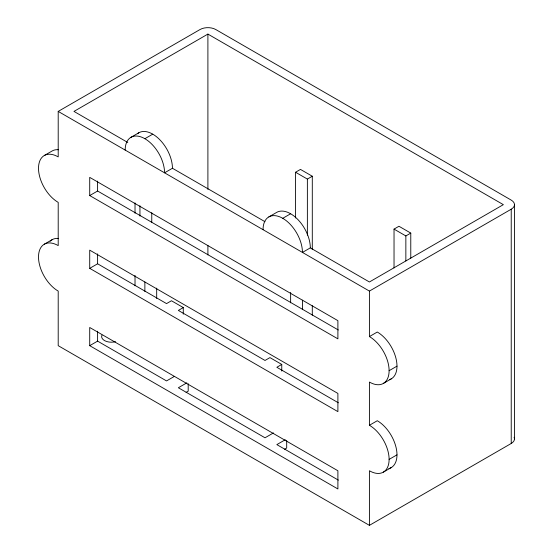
<?xml version="1.0" encoding="UTF-8"?>
<svg xmlns="http://www.w3.org/2000/svg" width="553" height="553" viewBox="0 0 553 553"><rect width="100%" height="100%" fill="white"/><g stroke="black" fill="none" stroke-linecap="round" stroke-linejoin="round"><path stroke-width="0.83" d="M58.203 111.409L200.02 29.537A11.143 6.436 0 0 1 215.781 29.537L511.228 200.11A11.143 6.436 0 0 1 511.228 209.207L511.228 443.471L369.411 525.35L58.203 345.673L58.203 291.092A27.857 16.085 60 0 1 38.51 256.972A27.857 16.085 60 0 1 58.203 245.601L58.203 202.384A27.857 16.085 60 0 1 38.51 168.271A27.857 16.085 60 0 1 58.203 156.9L58.203 111.409L369.411 291.085L511.228 209.207M268.82 216.928L276.7 212.38A27.857 16.085 60 0 1 298.164 219.838A27.857 16.085 60 0 1 310.323 247.875L369.411 281.989L503.354 204.658L207.9 34.086L73.964 111.409L127.812 142.501M44.275 155.517L52.155 150.969A27.857 16.085 60 0 1 58.542 149.732M130.943 137.324L138.824 132.775M125.172 150.077A27.857 16.085 60 0 1 144.872 138.706L152.746 134.158M89.717 195.562L337.897 338.851L337.897 320.657L89.717 177.368L89.717 195.562L97.598 191.013L338.305 329.982M264.963 221.684L172.446 168.271L164.566 172.819A27.857 16.085 60 0 0 144.872 138.706M44.275 244.219L52.155 239.67M89.717 268.343L337.897 411.632L337.897 393.432L89.717 250.15L89.717 268.343L97.598 263.795L166.536 303.597L171.458 300.756L183.278 307.579L183.278 314.194M295.551 217.972L295.551 172.253L300.473 169.412L312.293 176.234L312.293 249.562M295.551 172.253L307.371 179.075L312.293 176.234M263.048 229.682A27.857 16.085 60 0 1 282.749 218.304L290.629 213.755M89.717 345.673L337.897 488.963L337.897 470.762L89.717 327.48L89.717 345.673L97.598 341.125L166.536 380.927L174.271 376.462M183.278 307.579L178.356 310.42L265.018 360.459L269.947 357.611L281.76 364.434L281.76 371.056M310.323 247.875L302.443 252.424A27.857 16.085 60 0 0 282.749 218.304M394.033 267.935L394.033 229.108L398.955 226.267L410.775 233.09L410.775 258.113M394.033 229.108L405.854 235.937L410.775 233.09M186.796 382.876L178.356 387.75L265.018 437.789L273.459 432.916M186.091 392.381L188.2 391.165L188.2 383.72M281.76 364.434L276.839 367.282L338.367 402.798M369.411 525.35L369.411 470.762A27.857 16.085 60 0 0 389.112 459.391A27.857 16.085 60 0 0 369.411 425.278L369.411 382.061A27.857 16.085 60 0 0 389.112 370.69A27.857 16.085 60 0 0 369.411 336.577L377.291 332.028A27.857 16.085 60 0 1 395.858 357.895A27.857 16.085 60 0 1 389.692 379.6M389.112 370.69L396.992 366.141M285.279 439.739L276.839 444.612L338.367 480.128M383.34 383.443L391.22 378.895M284.574 449.236L286.689 448.02L286.689 440.575M369.411 425.278L377.291 420.729A27.857 16.085 60 0 1 396.024 447.259A27.857 16.085 60 0 1 388.87 468.557M389.112 459.391L396.992 454.843M383.34 472.144L391.22 467.596M514.49 204.658L514.49 438.923M405.854 235.937L405.854 260.954M369.411 291.085L369.411 336.577M312.293 305.698L312.293 315.203M307.371 179.075L307.371 235.149M302.443 300.161L302.443 309.659M290.629 292.475L290.629 302.837M207.9 34.086L207.9 189.368M207.9 245.442L207.9 254.933M156.686 288.092L156.686 298.461M151.764 212.718L151.764 222.209M144.872 281.961L144.872 291.466M139.944 205.744L139.944 216.092M135.022 202.896L135.022 213.251M135.022 275.415L135.022 285.777M97.598 181.094L97.598 191.013M97.598 253.868L97.598 263.795M97.598 331.199L97.598 341.125M115.508 341.678A9.747 5.627 0 0 1 105.118 340.89A9.747 5.627 0 0 1 101.966 335.118M137.441 133.743A27.857 16.085 60 0 1 159.326 139.259A27.857 16.085 60 0 1 172.446 168.271M514.11 437.257A11.143 6.436 0 0 1 511.228 443.471M50.143 241.232A27.857 16.085 60 0 1 58.542 238.433"/></g></svg>
